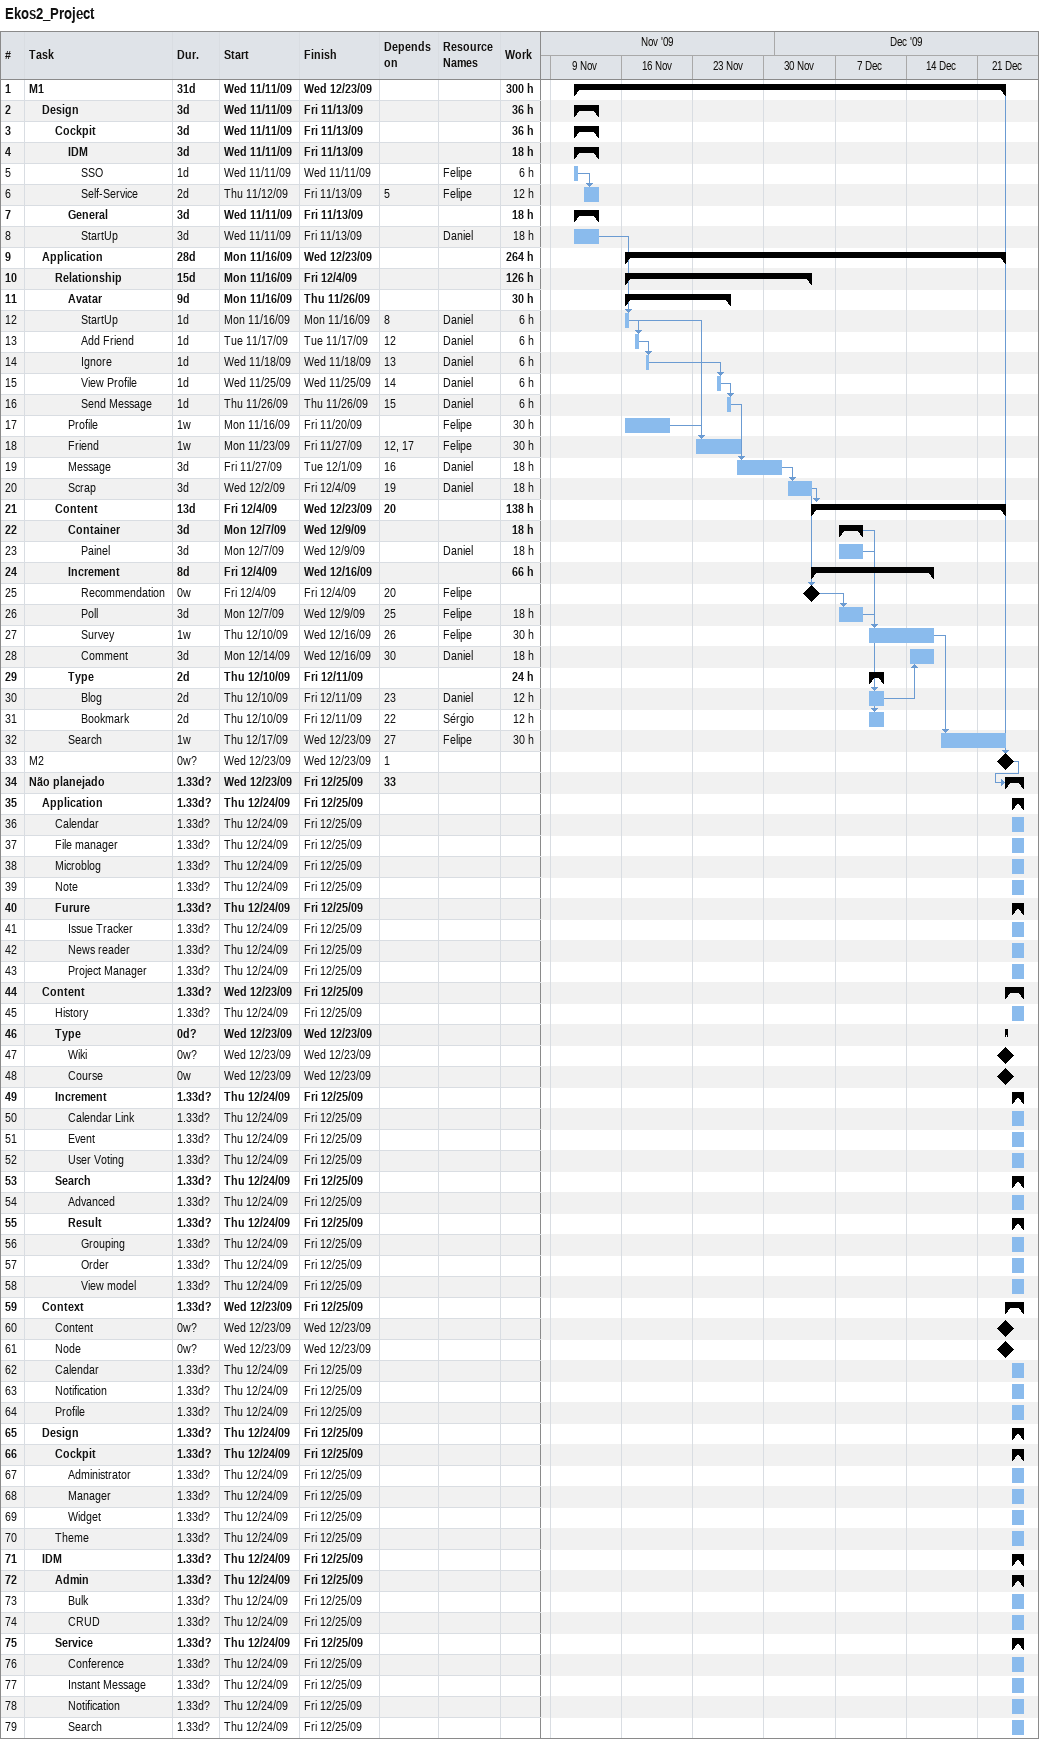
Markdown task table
Ekos2_Project

| ID | Level | Task | Duration | Start | Finish | Predecessors | Resources | Work (h) |
|---|---|---|---|---|---|---|---|---|
| 1 | 1 | **M1** | 31d | 2009-11-11 | 2009-12-23 |  |  | 300 |
| 2 | 2 | **Design** | 3d | 2009-11-11 | 2009-11-13 |  |  | 36 |
| 3 | 3 | **Cockpit** | 3d | 2009-11-11 | 2009-11-13 |  |  | 36 |
| 4 | 4 | **IDM** | 3d | 2009-11-11 | 2009-11-13 |  |  | 18 |
| 5 | 5 | SSO | 1d | 2009-11-11 | 2009-11-11 |  | Felipe | 6 |
| 6 | 5 | Self-Service | 2d | 2009-11-12 | 2009-11-13 | 5 | Felipe | 12 |
| 7 | 4 | **General** | 3d | 2009-11-11 | 2009-11-13 |  |  | 18 |
| 8 | 5 | StartUp | 3d | 2009-11-11 | 2009-11-13 |  | Daniel | 18 |
| 9 | 2 | **Application** | 28d | 2009-11-16 | 2009-12-23 |  |  | 264 |
| 10 | 3 | **Relationship** | 15d | 2009-11-16 | 2009-12-04 |  |  | 126 |
| 11 | 4 | **Avatar** | 9d | 2009-11-16 | 2009-11-26 |  |  | 30 |
| 12 | 5 | StartUp | 1d | 2009-11-16 | 2009-11-16 | 8 | Daniel | 6 |
| 13 | 5 | Add Friend | 1d | 2009-11-17 | 2009-11-17 | 12 | Daniel | 6 |
| 14 | 5 | Ignore | 1d | 2009-11-18 | 2009-11-18 | 13 | Daniel | 6 |
| 15 | 5 | View Profile | 1d | 2009-11-25 | 2009-11-25 | 14 | Daniel | 6 |
| 16 | 5 | Send Message | 1d | 2009-11-26 | 2009-11-26 | 15 | Daniel | 6 |
| 17 | 4 | Profile | 1w | 2009-11-16 | 2009-11-20 |  | Felipe | 30 |
| 18 | 4 | Friend | 1w | 2009-11-23 | 2009-11-27 | 12, 17 | Felipe | 30 |
| 19 | 4 | Message | 3d | 2009-11-27 | 2009-12-01 | 16 | Daniel | 18 |
| 20 | 4 | Scrap | 3d | 2009-12-02 | 2009-12-04 | 19 | Daniel | 18 |
| 21 | 3 | **Content** | 13d | 2009-12-04 | 2009-12-23 | 20 |  | 138 |
| 22 | 4 | **Container** | 3d | 2009-12-07 | 2009-12-09 |  |  | 18 |
| 23 | 5 | Painel | 3d | 2009-12-07 | 2009-12-09 |  | Daniel | 18 |
| 24 | 4 | **Increment** | 8d | 2009-12-04 | 2009-12-16 |  |  | 66 |
| 25 | 5 | Recommendation | 0w | 2009-12-04 | 2009-12-04 | 20 | Felipe |  |
| 26 | 5 | Poll | 3d | 2009-12-07 | 2009-12-09 | 25 | Felipe | 18 |
| 27 | 5 | Survey | 1w | 2009-12-10 | 2009-12-16 | 26 | Felipe | 30 |
| 28 | 5 | Comment | 3d | 2009-12-14 | 2009-12-16 | 30 | Daniel | 18 |
| 29 | 4 | **Type** | 2d | 2009-12-10 | 2009-12-11 |  |  | 24 |
| 30 | 5 | Blog | 2d | 2009-12-10 | 2009-12-11 | 23 | Daniel | 12 |
| 31 | 5 | Bookmark | 2d | 2009-12-10 | 2009-12-11 | 22 | Sérgio | 12 |
| 32 | 4 | Search | 1w | 2009-12-17 | 2009-12-23 | 27 | Felipe | 30 |
| 33 | 1 | M2 | 0w? | 2009-12-23 | 2009-12-23 | 1 |  |  |
| 34 | 1 | **Não planejado** | 1.33d? | 2009-12-23 | 2009-12-25 | 33 |  |  |
| 35 | 2 | **Application** | 1.33d? | 2009-12-24 | 2009-12-25 |  |  |  |
| 36 | 3 | Calendar | 1.33d? | 2009-12-24 | 2009-12-25 |  |  |  |
| 37 | 3 | File manager | 1.33d? | 2009-12-24 | 2009-12-25 |  |  |  |
| 38 | 3 | Microblog | 1.33d? | 2009-12-24 | 2009-12-25 |  |  |  |
| 39 | 3 | Note | 1.33d? | 2009-12-24 | 2009-12-25 |  |  |  |
| 40 | 3 | **Furure** | 1.33d? | 2009-12-24 | 2009-12-25 |  |  |  |
| 41 | 4 | Issue Tracker | 1.33d? | 2009-12-24 | 2009-12-25 |  |  |  |
| 42 | 4 | News reader | 1.33d? | 2009-12-24 | 2009-12-25 |  |  |  |
| 43 | 4 | Project Manager | 1.33d? | 2009-12-24 | 2009-12-25 |  |  |  |
| 44 | 2 | **Content** | 1.33d? | 2009-12-23 | 2009-12-25 |  |  |  |
| 45 | 3 | History | 1.33d? | 2009-12-24 | 2009-12-25 |  |  |  |
| 46 | 3 | **Type** | 0d? | 2009-12-23 | 2009-12-23 |  |  |  |
| 47 | 4 | Wiki | 0w? | 2009-12-23 | 2009-12-23 |  |  |  |
| 48 | 4 | Course | 0w | 2009-12-23 | 2009-12-23 |  |  |  |
| 49 | 3 | **Increment** | 1.33d? | 2009-12-24 | 2009-12-25 |  |  |  |
| 50 | 4 | Calendar Link | 1.33d? | 2009-12-24 | 2009-12-25 |  |  |  |
| 51 | 4 | Event | 1.33d? | 2009-12-24 | 2009-12-25 |  |  |  |
| 52 | 4 | User Voting | 1.33d? | 2009-12-24 | 2009-12-25 |  |  |  |
| 53 | 3 | **Search** | 1.33d? | 2009-12-24 | 2009-12-25 |  |  |  |
| 54 | 4 | Advanced | 1.33d? | 2009-12-24 | 2009-12-25 |  |  |  |
| 55 | 4 | **Result** | 1.33d? | 2009-12-24 | 2009-12-25 |  |  |  |
| 56 | 5 | Grouping | 1.33d? | 2009-12-24 | 2009-12-25 |  |  |  |
| 57 | 5 | Order | 1.33d? | 2009-12-24 | 2009-12-25 |  |  |  |
| 58 | 5 | View model | 1.33d? | 2009-12-24 | 2009-12-25 |  |  |  |
| 59 | 2 | **Context** | 1.33d? | 2009-12-23 | 2009-12-25 |  |  |  |
| 60 | 3 | Content | 0w? | 2009-12-23 | 2009-12-23 |  |  |  |
| 61 | 3 | Node | 0w? | 2009-12-23 | 2009-12-23 |  |  |  |
| 62 | 3 | Calendar | 1.33d? | 2009-12-24 | 2009-12-25 |  |  |  |
| 63 | 3 | Notification | 1.33d? | 2009-12-24 | 2009-12-25 |  |  |  |
| 64 | 3 | Profile | 1.33d? | 2009-12-24 | 2009-12-25 |  |  |  |
| 65 | 2 | **Design** | 1.33d? | 2009-12-24 | 2009-12-25 |  |  |  |
| 66 | 3 | **Cockpit** | 1.33d? | 2009-12-24 | 2009-12-25 |  |  |  |
| 67 | 4 | Administrator | 1.33d? | 2009-12-24 | 2009-12-25 |  |  |  |
| 68 | 4 | Manager | 1.33d? | 2009-12-24 | 2009-12-25 |  |  |  |
| 69 | 4 | Widget | 1.33d? | 2009-12-24 | 2009-12-25 |  |  |  |
| 70 | 3 | Theme | 1.33d? | 2009-12-24 | 2009-12-25 |  |  |  |
| 71 | 2 | **IDM** | 1.33d? | 2009-12-24 | 2009-12-25 |  |  |  |
| 72 | 3 | **Admin** | 1.33d? | 2009-12-24 | 2009-12-25 |  |  |  |
| 73 | 4 | Bulk | 1.33d? | 2009-12-24 | 2009-12-25 |  |  |  |
| 74 | 4 | CRUD | 1.33d? | 2009-12-24 | 2009-12-25 |  |  |  |
| 75 | 3 | **Service** | 1.33d? | 2009-12-24 | 2009-12-25 |  |  |  |
| 76 | 4 | Conference | 1.33d? | 2009-12-24 | 2009-12-25 |  |  |  |
| 77 | 4 | Instant Message | 1.33d? | 2009-12-24 | 2009-12-25 |  |  |  |
| 78 | 4 | Notification | 1.33d? | 2009-12-24 | 2009-12-25 |  |  |  |
| 79 | 4 | Search | 1.33d? | 2009-12-24 | 2009-12-25 |  |  |  |
